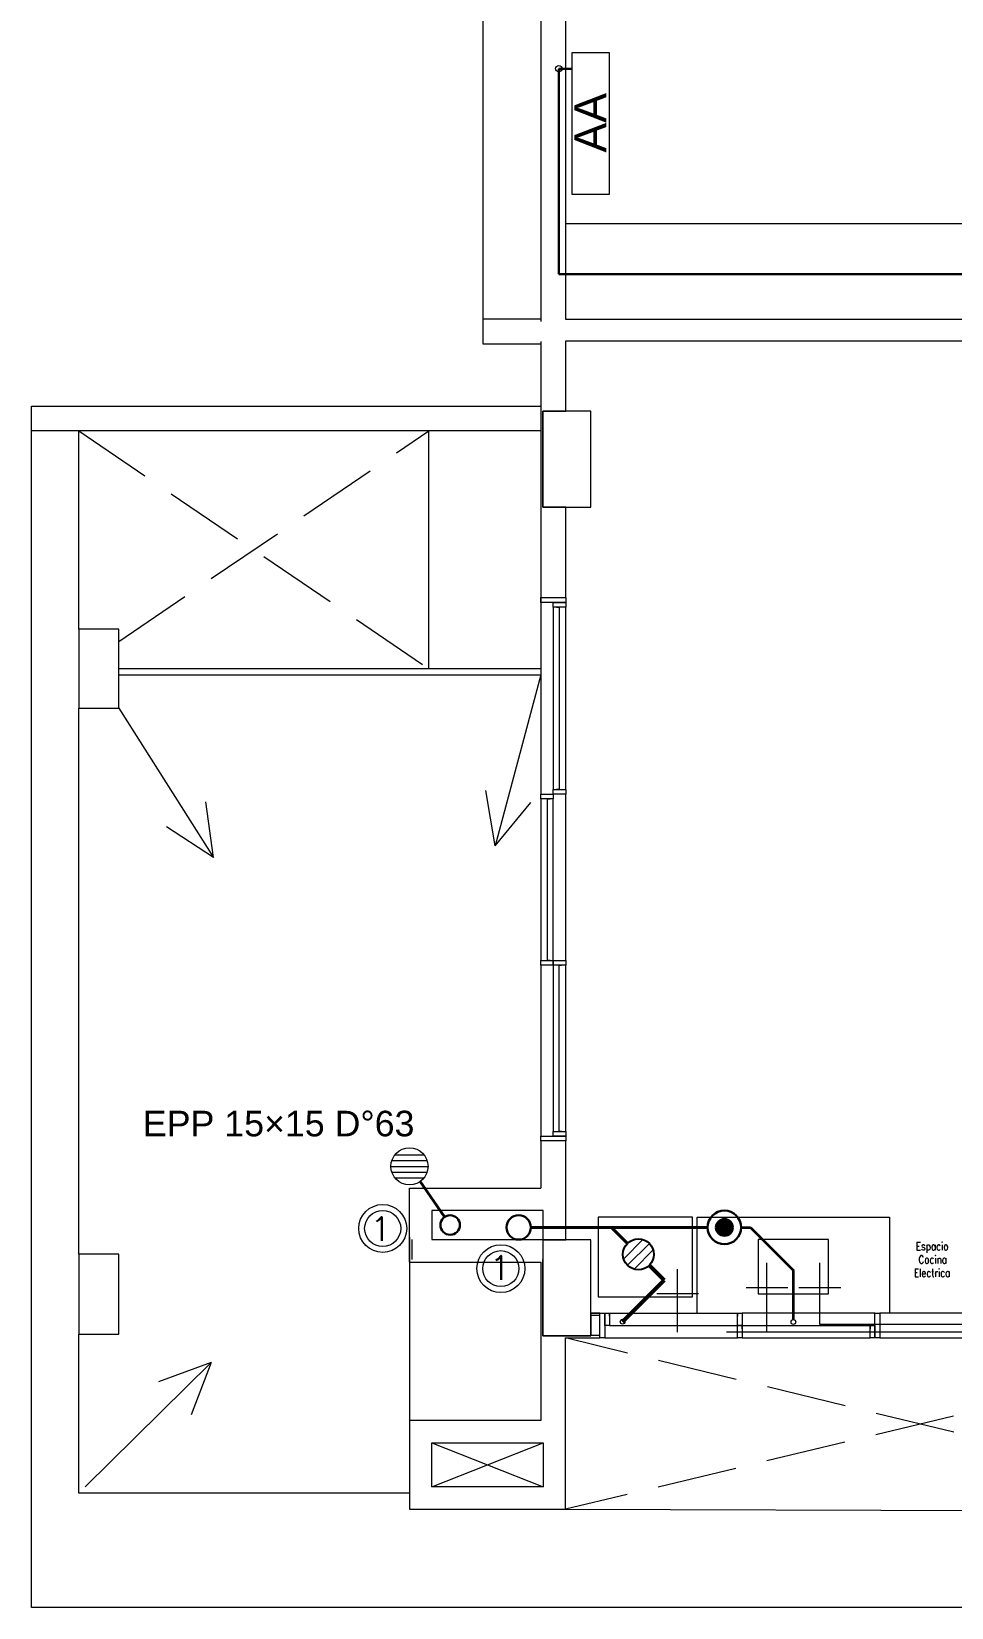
# Model space of a CAD drawing. Header units: millimetres. Extents: x 539 to 842, y -453 to -96.
# Drawn here: x 733.61 to 739.36, y -324.19 to -314.33 of the extents above; entities that cross this region are included whole.
import ezdxf

# ---------------------------------------------------------------- set-up
doc = ezdxf.new("R2010")
doc.units = ezdxf.units.MM
doc.header["$LTSCALE"] = 0.1
for name, pattern in [('ACAD_ISO02W100', [15, 12, -3]), ('CONTINUA', [0]), ('DASHED', [0.7, 0.5, -0.2])]:
    doc.linetypes.add(name, pattern=pattern)
doc.layers.get('0').update_dxf_attribs({"lineweight": 5})
for name, color, linetype, lineweight in [('00-Agua Caliente', 1, 'Continuous', 20), ('00-Agua Fria', 5, 'ACAD_ISO02W100', 20), ('A-Texto Pluvial', 7, 'Continuous', 20), ('Arq-Equipamiento', 250, 'Continuous', 5)]:
    doc.layers.add(name, color=color, linetype=linetype, lineweight=lineweight)
for name, color, linetype in [('00-Pluvial', 40, 'Continuous'), ('00-Secundario', 24, 'Continuous'), ('00-Ventilacion', 3, 'Continuous'), ('Textos', 7, 'Continuous')]:
    doc.layers.add(name, color=color, linetype=linetype)
doc.layers.add('00-Primario', color=7, linetype='Continuous', true_color=0xff2400)
doc.styles.add('Arial', font='arial.ttf', dxfattribs={"height": 0.245883})
doc.styles.add('Romans', font='romans.shx')
doc.styles.add('Romans 1.50', font='romans.shx', dxfattribs={"width": 0.8, "height": 0.15})
doc.styles.get("Standard").update_dxf_attribs({"font": 'arial.ttf'})

# ---------------------------------------------------------------- blocks, each defined once
blk = doc.blocks.new('2-1P F')
at = {"color": 8, "lineweight": 18}
for p, q in [((736.4319, -311.744), (736.4319, -316.1274)), ((736.7939, -313.984), (736.7939, -316.1424)), ((736.9499, -316.1302), (736.9499, -313.984)), ((740.8292, -315.5302), (736.9499, -315.5302)), ((736.7939, -316.1274), (736.4319, -316.1274)), ((736.4319, -316.1274), (736.4319, -316.2824)), ((740.8292, -316.1302), (736.9499, -316.1302)), ((736.4319, -316.2824), (736.7939, -316.2824)), ((736.7939, -316.2674), (736.7939, -318.4097)), ((736.9499, -316.7035), (736.9499, -316.2622)), ((736.9499, -316.2622), (740.7992, -316.2622)), ((733.6092, -316.6721), (736.7939, -316.6721)), ((733.6092, -316.8271), (733.6092, -316.6721)), ((736.8089, -316.7035), (736.8077, -316.7035)), ((736.8077, -316.7035), (736.8077, -317.3035)), ((736.8077, -317.3035), (736.8077, -316.7035)), ((736.8077, -316.7035), (736.9499, -316.7035)), ((736.9339, -316.7035), (736.8089, -316.7035)), ((736.9349, -316.7035), (736.9339, -316.7035)), ((736.9474, -316.7035), (736.9349, -316.7035)), ((736.9484, -316.7035), (736.9474, -316.7035)), ((736.9499, -316.7035), (736.9484, -316.7035)), ((737.1077, -316.7035), (736.9499, -316.7035)), ((737.1077, -317.3035), (737.1077, -316.7035)), ((736.7939, -316.8271), (733.6092, -316.8271)), ((733.6092, -324.1889), (733.6092, -316.8271)), ((733.9044, -318.0663), (733.9044, -316.8271)), ((736.0939, -318.3138), (736.0939, -316.8271)), ((736.8077, -317.3035), (736.8089, -317.3035)), ((736.9499, -317.3035), (736.8077, -317.3035)), ((736.8089, -317.3035), (736.9339, -317.3035)), ((736.9339, -317.3035), (736.9349, -317.3035)), ((736.9349, -317.3035), (736.9474, -317.3035)), ((736.9474, -317.3035), (736.9484, -317.3035)), ((736.9484, -317.3035), (736.9499, -317.3035)), ((736.9499, -317.3035), (737.1077, -317.3035)), ((736.9499, -317.8696), (736.9499, -317.3035)), ((736.7939, -317.8996), (736.7939, -317.8696)), ((736.7939, -317.8696), (736.9499, -317.8696)), ((736.9499, -317.8996), (736.7939, -317.8996)), ((736.7939, -317.8996), (736.7939, -319.0996)), ((736.8719, -317.9296), (736.8719, -317.8996)), ((736.8719, -317.8996), (736.9499, -317.8996)), ((736.9499, -317.8696), (736.9499, -317.8996)), ((736.9499, -317.8996), (736.9499, -317.9296)), ((736.9499, -317.9296), (736.8719, -317.9296)), ((736.8719, -317.9296), (736.8719, -319.0696)), ((736.8929, -317.9296), (736.9085, -317.9296)), ((736.9085, -317.9296), (736.9085, -319.0696)), ((736.9499, -319.0696), (736.9499, -317.9296)), ((734.1544, -318.0663), (733.9044, -318.0663)), ((733.9044, -318.0663), (733.9044, -318.5613)), ((734.1544, -318.5613), (734.1544, -318.0663)), ((734.1544, -318.3138), (736.7939, -318.3138)), ((734.1544, -318.3538), (736.7939, -318.3538)), ((733.9044, -318.5613), (734.1544, -318.5613)), ((733.9044, -321.9789), (733.9044, -318.5613)), ((736.7939, -319.1296), (736.7939, -319.0996)), ((736.7939, -319.0996), (736.8719, -319.0996)), ((736.8719, -319.0996), (736.8719, -319.0696)), ((736.8719, -319.0696), (736.9499, -319.0696)), ((736.8719, -319.0996), (736.8719, -319.1296)), ((736.9499, -319.0996), (736.8719, -319.0996)), ((736.9085, -319.0696), (736.8929, -319.0696)), ((736.9499, -319.0696), (736.9499, -319.0996)), ((736.9499, -320.1396), (736.9499, -319.0996)), ((736.8719, -319.1296), (736.7939, -319.1296)), ((736.7939, -319.1296), (736.7939, -320.1396)), ((736.8364, -320.1396), (736.8364, -319.1296)), ((736.8364, -319.1296), (736.852, -319.1296)), ((736.8719, -320.1396), (736.8719, -319.1296)), ((736.7939, -320.1696), (736.7939, -320.1396)), ((736.7939, -320.1396), (736.8719, -320.1396)), ((736.8719, -320.1696), (736.7939, -320.1696)), ((736.7939, -320.1696), (736.7939, -321.2396)), ((736.852, -320.1396), (736.8364, -320.1396)), ((736.8719, -320.1396), (736.8719, -320.1696)), ((736.8719, -320.1696), (736.8719, -320.1396)), ((736.8719, -320.1396), (736.9499, -320.1396)), ((736.9499, -320.1696), (736.8719, -320.1696)), ((736.8719, -320.1696), (736.8719, -321.2096)), ((736.9089, -321.2096), (736.9089, -320.1696)), ((736.9089, -320.1696), (736.9237, -320.1696)), ((736.9499, -320.1396), (736.9499, -320.1696)), ((736.9499, -321.2096), (736.9499, -320.1696)), ((736.7939, -321.2696), (736.7939, -321.2396)), ((736.7939, -321.2396), (736.9499, -321.2396)), ((736.7939, -321.2696), (736.7939, -321.5641)), ((736.9499, -321.2696), (736.7939, -321.2696)), ((736.8719, -321.2396), (736.8719, -321.2096)), ((736.8719, -321.2096), (736.9499, -321.2096)), ((736.9499, -321.2396), (736.8719, -321.2396)), ((736.9237, -321.2096), (736.9089, -321.2096)), ((736.9499, -321.2096), (736.9499, -321.2396)), ((736.9499, -321.2396), (736.9499, -321.2696)), ((736.9499, -321.8887), (736.9499, -321.2696)), ((735.9729, -321.5641), (736.7939, -321.5641)), ((735.9729, -322.0273), (735.9729, -321.5641)), ((736.8089, -321.7041), (736.1129, -321.7041)), ((736.1129, -321.7041), (736.1129, -321.8873)), ((736.8089, -321.8873), (736.8089, -321.7041)), ((737.7732, -322.3462), (737.7732, -321.7461)), ((737.7732, -321.7461), (738.9744, -321.7462)), ((738.9744, -321.7462), (738.9744, -322.3463)), ((735.9729, -321.8723), (735.9729, -322.0273)), ((735.9879, -321.8873), (735.9879, -322.0123)), ((736.1129, -321.8873), (736.8089, -321.8873)), ((736.8089, -321.8887), (736.8077, -321.8887)), ((736.8077, -321.8887), (736.8077, -322.0123)), ((736.9339, -321.8887), (736.8089, -321.8887)), ((736.8089, -321.8887), (736.9499, -321.8887)), ((736.9349, -321.8887), (736.9339, -321.8887)), ((736.9474, -321.8887), (736.9349, -321.8887)), ((736.9484, -321.8887), (736.9474, -321.8887)), ((736.9499, -321.8887), (736.9484, -321.8887)), ((737.1077, -321.8887), (736.9499, -321.8887)), ((737.1077, -322.3463), (737.1077, -321.8887)), ((738.1538, -321.8861), (738.1538, -322.2261)), ((738.5938, -321.8862), (738.1538, -321.8861)), ((738.5938, -322.2262), (738.5938, -321.8862)), ((734.1544, -321.9789), (733.9044, -321.9789)), ((733.9044, -321.9789), (733.9044, -322.4789)), ((734.1544, -322.4789), (734.1544, -321.9789)), ((735.9729, -322.0273), (736.7939, -322.0273)), ((735.9729, -322.0273), (735.9729, -323.0189)), ((736.7939, -322.0273), (736.7939, -323.0189)), ((736.8077, -322.0123), (736.8077, -322.4243)), ((736.8077, -322.4887), (736.8077, -322.0123)), ((738.1538, -322.2261), (738.5938, -322.2262)), ((737.1077, -322.3478), (737.1077, -322.3463)), ((737.1639, -322.3463), (737.1077, -322.3463)), ((737.1077, -322.3463), (737.1077, -322.4887)), ((737.1077, -322.3488), (737.1077, -322.3478)), ((737.1639, -322.3478), (737.1077, -322.3478)), ((737.1077, -322.3613), (737.1077, -322.3488)), ((737.1639, -322.3488), (737.1077, -322.3488)), ((737.1077, -322.3623), (737.1077, -322.3613)), ((737.1639, -322.3613), (737.1077, -322.3613)), ((737.1077, -322.4873), (737.1077, -322.3623)), ((737.1639, -322.3623), (737.1077, -322.3623)), ((737.1639, -322.3463), (737.1939, -322.3463)), ((737.1639, -322.5023), (737.1639, -322.3463)), ((737.1939, -322.3463), (737.1939, -322.5023)), ((737.1939, -322.3463), (737.2239, -322.3463)), ((737.1939, -322.4243), (737.1939, -322.3463)), ((737.2239, -322.3463), (738.0239, -322.3463)), ((737.2239, -322.3663), (737.2239, -322.3463)), ((737.2239, -322.3463), (737.2239, -322.4243)), ((738.0239, -322.3463), (738.0239, -322.3663)), ((738.0239, -322.3463), (738.0539, -322.3463)), ((738.0239, -322.4243), (738.0239, -322.3463)), ((738.8839, -322.3463), (738.0539, -322.3463)), ((738.0539, -322.3463), (738.0539, -322.4243)), ((738.8839, -322.3463), (738.9139, -322.3463)), ((738.8839, -322.5023), (738.8839, -322.3463)), ((741.4739, -322.3463), (738.9139, -322.3463)), ((738.9139, -322.3463), (738.9139, -322.5023)), ((736.8077, -322.4243), (736.8077, -322.4887)), ((737.2239, -322.4243), (737.1939, -322.4243)), ((737.2239, -322.4243), (738.0239, -322.4243)), ((738.0239, -322.4243), (738.0539, -322.4243)), ((738.0239, -322.5023), (738.0239, -322.4243)), ((738.0539, -322.4243), (738.0239, -322.4243)), ((738.0539, -322.4243), (738.8539, -322.4243)), ((738.0539, -322.4443), (738.0539, -322.4243)), ((738.0539, -322.4243), (738.0539, -322.5023)), ((738.8539, -322.4243), (738.8539, -322.4443)), ((738.8539, -322.4243), (738.8839, -322.4243)), ((738.8539, -322.5023), (738.8539, -322.4243)), ((738.8839, -322.4243), (738.8839, -322.5023)), ((733.9044, -322.4789), (734.1544, -322.4789)), ((733.9044, -323.4739), (733.9044, -322.4789)), ((736.8077, -322.4887), (736.8089, -322.4887)), ((737.1077, -322.4887), (736.8077, -322.4887)), ((736.8089, -322.4887), (736.9339, -322.4887)), ((736.9339, -322.4887), (736.9484, -322.4887)), ((736.9484, -322.4887), (736.9489, -322.4887)), ((736.9489, -322.4887), (737.1077, -322.4887)), ((736.9489, -322.5023), (737.1639, -322.5023)), ((736.9489, -323.5739), (736.9489, -322.5023)), ((737.1077, -322.4887), (737.1077, -322.4873)), ((737.1639, -322.4873), (737.1077, -322.4873)), ((737.1939, -322.5023), (737.1639, -322.5023)), ((737.1939, -322.5023), (738.0239, -322.5023)), ((738.0539, -322.5023), (738.0239, -322.5023)), ((738.0539, -322.5023), (738.8539, -322.5023)), ((738.8839, -322.5023), (738.8539, -322.5023)), ((738.9139, -322.5023), (738.8839, -322.5023)), ((738.9139, -322.5023), (741.4179, -322.5023)), ((735.9729, -323.0189), (735.9729, -323.5739)), ((736.7939, -323.0189), (735.9729, -323.0189)), ((736.1129, -323.4339), (736.1129, -323.1589)), ((736.1129, -323.1589), (736.8089, -323.1589)), ((736.1129, -323.1589), (736.8089, -323.4339)), ((736.1129, -323.4339), (736.8089, -323.1589)), ((736.8089, -323.1589), (736.8089, -323.4339)), ((736.8089, -323.4339), (736.1129, -323.4339)), ((735.9729, -323.4739), (733.9044, -323.4739)), ((735.9729, -323.5739), (736.9489, -323.5739)), ((736.9489, -323.5739), (741.4179, -323.5889)), ((745.4371, -324.1889), (733.6092, -324.1889))]:
    blk.add_line(p, q, dxfattribs=at)
at = {"color": 8, "linetype": 'DASHED', "lineweight": 18, "ltscale": 10}
for p, q in [((733.9044, -316.8271), (736.0939, -318.3138)), ((733.9044, -316.8271), (736.0939, -318.3138)), ((734.1544, -318.144), (736.0939, -316.8271)), ((734.1544, -318.144), (736.0939, -316.8271)), ((741.4179, -322.5023), (736.9489, -323.5739)), ((741.4179, -323.5889), (736.9489, -322.5023)), ((741.4179, -322.5023), (736.9489, -323.5739)), ((741.4179, -323.5889), (736.9489, -322.5023))]:
    blk.add_line(p, q, dxfattribs=at)
at = {"color": 8, "lineweight": 18}
blk.add_lwpolyline([(737.7421, -321.7461), (737.1521, -321.7461), (737.1521, -322.2461), (737.7421, -322.2461)], close=True, dxfattribs=at)
at = {"layer": 'Arq-Equipamiento', "color": 8, "linetype": 'CONTINUA', "lineweight": 18}
blk.add_lwpolyline([(737.2231, -314.4603), (736.9875, -314.4603), (736.9875, -315.3454), (737.2231, -315.3454)], close=True, dxfattribs=at)
at = {"color": 8, "lineweight": 18, "style": 'Romans 1.50', "width": 0.8}
for s, p in [('Espacio', (739.1403, -321.9533)), ('Cocina', (739.1565, -322.0366)), ('Electrica', (739.1279, -322.12))]:
    blk.add_text(s, height=0.05, dxfattribs=at).set_placement(p)
at = {"color": 8, "lineweight": 18, "insert": (737.0034, -315.0849), "char_height": 0.2, "attachment_point": 1, "rotation": 90}
blk.add_mtext_dynamic_manual_height_columns('AA', width=1, gutter_width=12.5, heights=[0], dxfattribs=at)

msp = doc.modelspace()

# ---------------------------------------------------------------- hatches: boundary and pattern name
at = {"layer": '00-Primario', "lineweight": 100}
msp.add_hatch(color=256, dxfattribs=at).paths.add_polyline_path([(737.8899, -321.8108, -1), (737.9952, -321.8108, -1)])

# ---------------------------------------------------------------- linework, layer by layer
at = {"layer": '00-Agua Caliente', "color": 1, "linetype": 'Continuous', "lineweight": 20}
for p, q in [((738.5394, -322.4175), (738.5394, -322.0331)), ((738.6702, -322.1886), (738.4085, -322.1886))]:
    msp.add_line(p, q, dxfattribs=at)
at = {"layer": '00-Agua Caliente', "linetype": 'CONTINUA'}
msp.add_lwpolyline([(742.5785, -318.4796), (742.5785, -320.0803), (741.5135, -320.0803), (741.5135, -322.4175), (738.5394, -322.4175)], dxfattribs=at)
at = {"layer": '00-Agua Fria', "color": 5, "linetype": 'Continuous', "lineweight": 20}
for p, q in [((738.2087, -322.4652), (738.2087, -322.0331)), ((737.6503, -322.4652), (737.6503, -322.0712)), ((737.7812, -322.2267), (737.5195, -322.2267)), ((738.3396, -322.1886), (738.0778, -322.1886))]:
    msp.add_line(p, q, dxfattribs=at)
at = {"layer": '00-Agua Fria', "ltscale": 3}
msp.add_lwpolyline([(742.6188, -318.5054), (742.6188, -320.1158), (741.5552, -320.1158), (741.5552, -322.4652), (737.6503, -322.4652)], dxfattribs=at)
at = {"layer": '00-Pluvial', "lineweight": 20}
for p, q in [((736.7939, -318.3538), (736.5083, -319.4234)), ((734.1544, -318.5613), (734.7474, -319.4962)), ((736.5083, -319.4234), (736.4497, -319.0775)), ((734.7474, -319.4962), (734.6995, -319.1486)), ((736.5083, -319.4234), (736.7314, -319.1527)), ((734.7474, -319.4962), (734.4533, -319.3048)), ((733.9444, -323.4339), (734.7317, -322.6555)), ((734.7317, -322.6555), (734.4023, -322.7762)), ((734.7317, -322.6555), (734.6073, -322.9836))]:
    msp.add_line(p, q, dxfattribs=at)
at = {"layer": '00-Pluvial', "lineweight": 13}
for p, q in [((735.8819, -321.3565), (736.0639, -321.3565)), ((735.8568, -321.4285), (736.0889, -321.4285)), ((735.8626, -321.3925), (736.0832, -321.3925)), ((735.8626, -321.4645), (736.0832, -321.4645)), ((735.8819, -321.5005), (736.0639, -321.5005))]:
    msp.add_line(p, q, dxfattribs=at)
at = {"layer": '00-Pluvial', "lineweight": 40}
msp.add_lwpolyline([(736.039, -321.5239), (736.1924, -321.7454)], dxfattribs=at)
at = {"layer": '00-Pluvial', "lineweight": 20}
for centre, radius in [((735.9729, -321.4285), 0.116), ((735.8054, -321.8172), 0.15), ((735.8054, -321.8172), 0.1127)]:
    msp.add_circle(centre, radius, dxfattribs=at)
at = {"layer": '00-Pluvial', "lineweight": 30}
msp.add_circle((736.2273, -321.7957), 0.0612, dxfattribs=at)
at = {"layer": '00-Primario', "lineweight": 40}
for points in [[(737.8375, -321.8108), (736.7325, -321.8108)], [(737.3364, -321.9108), (737.2364, -321.8108)]]:
    msp.add_lwpolyline(points, dxfattribs=at)
at = {"layer": '00-Primario', "lineweight": 35}
for points in [[(738.0476, -321.8108), (738.1049, -321.8108)], [(738.1049, -321.8108), (738.3741, -322.08)], [(738.3741, -322.3874), (738.3741, -322.08)]]:
    msp.add_lwpolyline(points, dxfattribs=at)
at = {"layer": '00-Primario', "lineweight": 30}
for centre, radius in [((736.6559, -321.8108), 0.0765), ((737.9426, -321.8108), 0.1051), ((737.9426, -321.8108), 0.0526)]:
    msp.add_circle(centre, radius, dxfattribs=at)
at = {"layer": '00-Primario', "lineweight": 20}
msp.add_circle((736.5446, -322.0687), 0.1127, dxfattribs=at)
at = {"layer": '00-Primario', "linetype": 'Continuous', "lineweight": 20}
msp.add_circle((738.3741, -322.4026), 0.0151, dxfattribs=at)
at = {"layer": '00-Secundario', "lineweight": 15}
for p, q in [((737.433, -321.8865), (737.3127, -322.0068)), ((737.4738, -321.9108), (737.337, -322.0476)), ((737.4981, -321.9516), (737.3778, -322.0719))]:
    msp.add_line(p, q, dxfattribs=at)
at = {"layer": '00-Secundario', "lineweight": 30}
for points in [[(736.9909, -314.5603), (736.9069, -314.5603)], [(736.9069, -314.5603), (736.9069, -315.8468)], [(742.5147, -315.8468), (736.9069, -315.8468)]]:
    msp.add_lwpolyline(points, dxfattribs=at)
at = {"layer": '00-Secundario', "lineweight": 50}
for points in [[(737.4725, -322.0475), (737.5654, -322.14)], [(737.5654, -322.14), (737.3057, -322.4008)]]:
    msp.add_lwpolyline(points, dxfattribs=at)
at = {"layer": '00-Secundario', "linetype": 'CONTINUA', "lineweight": 20}
msp.add_circle((736.9069, -314.5603), 0.02, dxfattribs=at)
at = {"layer": '00-Secundario', "lineweight": 25}
msp.add_circle((737.4048, -321.9792), 0.0967, dxfattribs=at)
at = {"layer": '00-Secundario', "linetype": 'Continuous', "lineweight": 20}
msp.add_circle((737.3057, -322.4008), 0.0151, dxfattribs=at)
at = {"layer": '00-Ventilacion', "color": 3, "lineweight": 20}
msp.add_circle((736.5446, -322.0687), 0.15, dxfattribs=at)

# ---------------------------------------------------------------- block references
at = {"color": 2, "linetype": 'CONTINUA', "lineweight": 13}
msp.add_blockref('2-1P F', (0, 0), dxfattribs=at)

# ---------------------------------------------------------------- texts
at = {"layer": 'A-Texto Pluvial', "style": 'Arial'}
msp.add_text('EPP 15×15 D°63', height=0.16, dxfattribs=at).set_placement((734.3056, -321.2407))
at = {"layer": 'Textos', "style": 'Romans'}
for p in [(735.7288, -321.8949), (736.4752, -322.138)]:
    msp.add_text('1', height=0.15, rotation=360, dxfattribs=at).set_placement(p)

doc.saveas('drawing.dxf')
